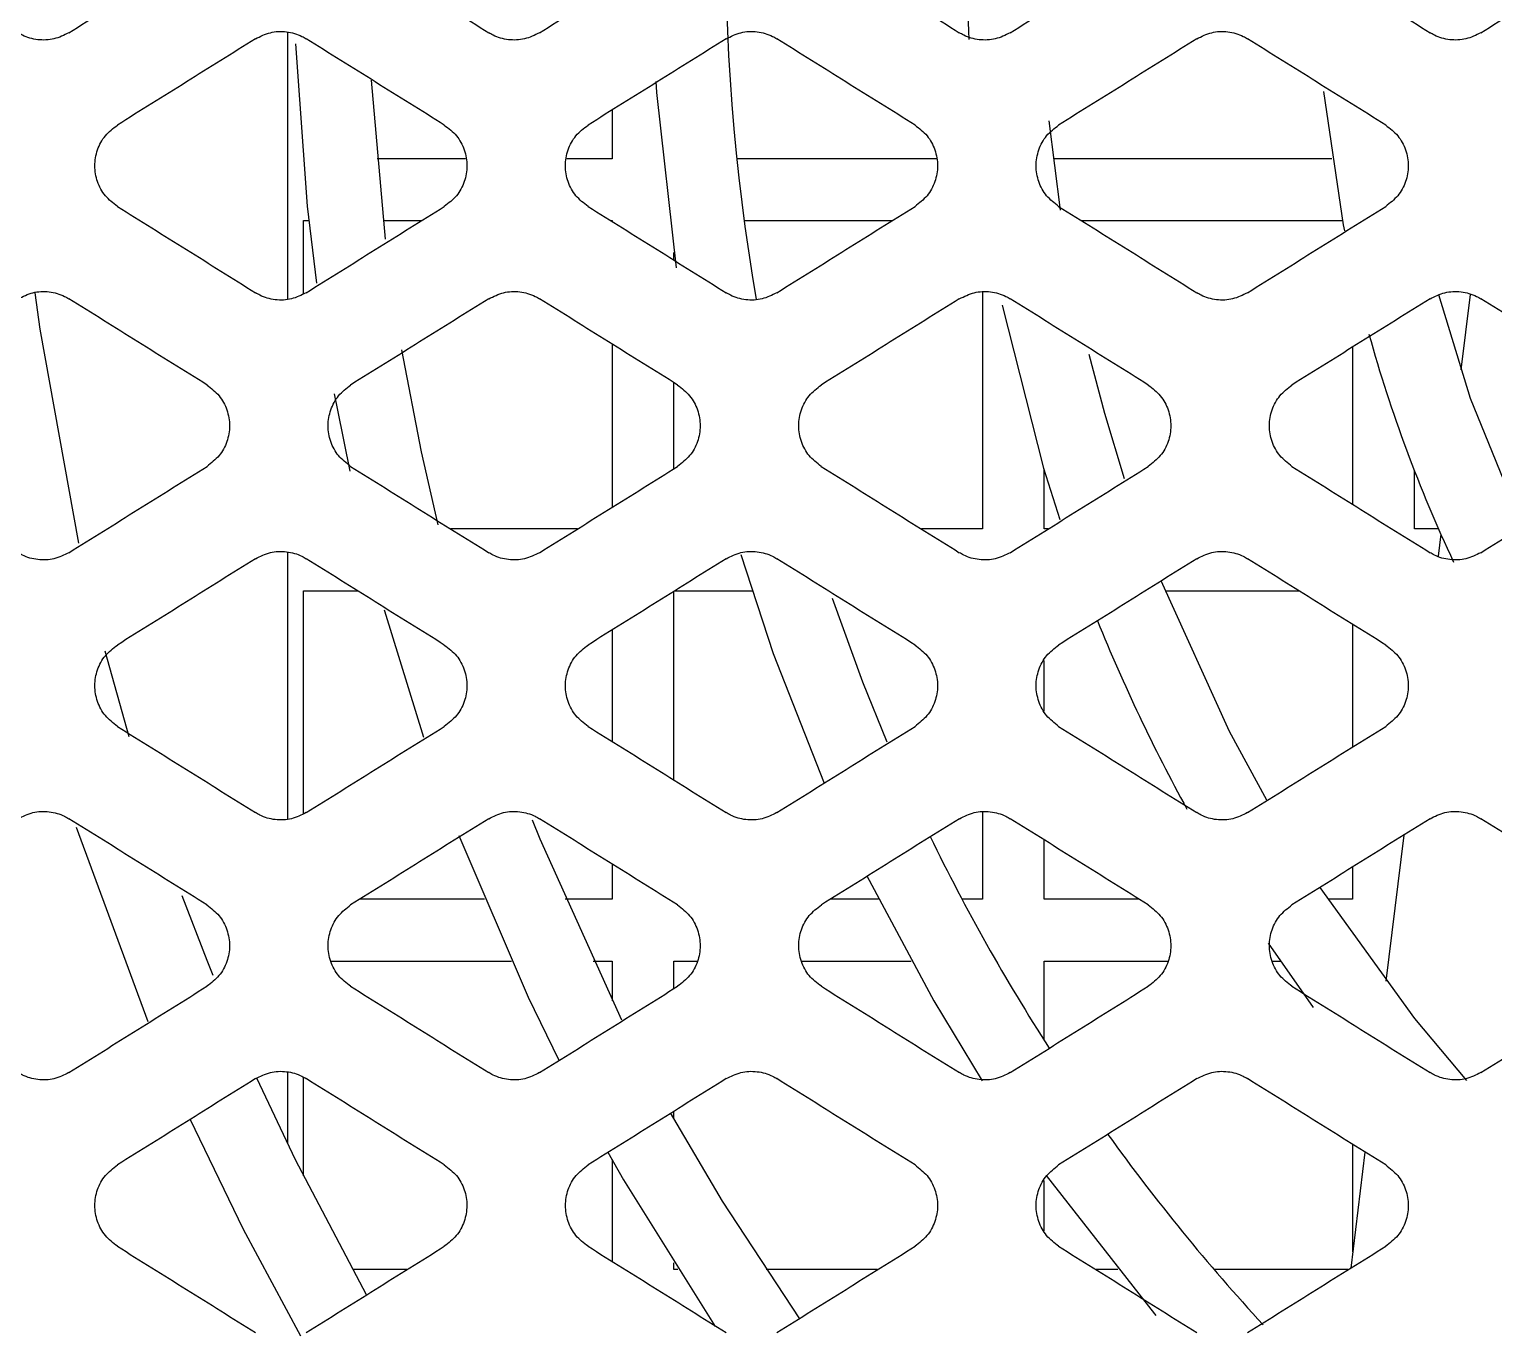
# Model space of a CAD drawing. Header units: millimetres. Extents: x 11355 to 11505, y 8083 to 8171.
# Drawn here: x 11367.42 to 11368.663, y 8088.214 to 8089.317 of the extents above; entities that cross this region are included whole.
import ezdxf

# ---------------------------------------------------------------- set-up
doc = ezdxf.new("R2010")
doc.units = ezdxf.units.MM
doc.layers.add('UPS', color=7, linetype='Continuous')

# ---------------------------------------------------------------- blocks, each defined once
blk = doc.blocks.new('UPS - 2.2kVA (APC SRT2200RMXLI-NC)')
at = {"linetype": 'Continuous'}
for p, q in [((2322.84, 1374.986), (2322.84, 1374.7595)), ((2322.9231, 1374.8103), (2322.9111, 1374.9453)), ((2323.1154, 1374.9198), (2323.1154, 1374.8786)), ((2323.4961, 1374.8349), (2323.4864, 1374.9106)), ((2322.9911, 1374.8786), (2322.9159, 1374.8786)), ((2323.1154, 1374.8786), (2323.0769, 1374.8786)), ((2323.3906, 1374.8786), (2323.2211, 1374.8786)), ((2323.7263, 1374.8786), (2323.49, 1374.8786)), ((2322.8534, 1374.8262), (2322.858, 1374.8262)), ((2322.8534, 1374.7639), (2322.8534, 1374.8262)), ((2322.9212, 1374.8262), (2322.954, 1374.8262)), ((2323.114, 1374.8262), (2323.1154, 1374.8262)), ((2323.1154, 1374.8262), (2323.1154, 1374.8253)), ((2323.2274, 1374.8262), (2323.3535, 1374.8262)), ((2323.5135, 1374.8262), (2323.7352, 1374.8262)), ((2323.1677, 1374.7926), (2323.1677, 1374.799)), ((2323.4297, 1374.7653), (2323.4297, 1374.5643)), ((2323.8437, 1374.7633), (2323.8359, 1374.6993)), ((2323.1154, 1374.7212), (2323.1154, 1374.5827)), ((2323.7439, 1374.7187), (2323.7439, 1374.5852)), ((2323.1677, 1374.6154), (2323.1677, 1374.6885)), ((2323.482, 1374.5643), (2323.482, 1374.6144)), ((2323.7963, 1374.5643), (2323.7963, 1374.6138)), ((2323.086, 1374.5643), (2322.9785, 1374.5643)), ((2323.4297, 1374.5643), (2323.378, 1374.5643)), ((2323.4854, 1374.5643), (2323.482, 1374.5643)), ((2323.8168, 1374.5643), (2323.7963, 1374.5643)), ((2323.8188, 1374.56), (2323.8165, 1374.5412)), ((2322.84, 1374.5447), (2322.84, 1374.3182)), ((2322.8534, 1374.5119), (2322.8993, 1374.5119)), ((2322.8534, 1374.3226), (2322.8534, 1374.5119)), ((2323.1677, 1374.3513), (2323.1677, 1374.5113)), ((2323.1687, 1374.5119), (2323.2342, 1374.5119)), ((2323.5848, 1374.5119), (2323.6982, 1374.5119)), ((2323.7439, 1374.4833), (2323.7439, 1374.3793)), ((2323.1154, 1374.4786), (2323.1154, 1374.3841)), ((2322.7056, 1374.3879), (2322.6851, 1374.4605)), ((2323.482, 1374.4098), (2323.482, 1374.4528)), ((2323.4297, 1374.324), (2323.4297, 1374.25)), ((2322.6605, 1374.3111), (2322.7213, 1374.1462)), ((2323.482, 1374.25), (2323.482, 1374.3004)), ((2323.7874, 1374.3045), (2323.7722, 1374.1806)), ((2323.1154, 1374.2799), (2323.1154, 1374.25)), ((2323.7439, 1374.2774), (2323.7439, 1374.25)), ((2323.0072, 1374.25), (2322.9012, 1374.25)), ((2323.1154, 1374.25), (2323.0756, 1374.25)), ((2323.3416, 1374.25), (2323.3007, 1374.25)), ((2323.4297, 1374.25), (2323.4124, 1374.25)), ((2323.5627, 1374.25), (2323.482, 1374.25)), ((2323.7439, 1374.25), (2323.723, 1374.25)), ((2323.6723, 1374.2128), (2323.7105, 1374.1582)), ((2322.8766, 1374.1976), (2323.03, 1374.1976)), ((2323.0992, 1374.1976), (2323.1154, 1374.1976)), ((2323.1154, 1374.1976), (2323.1154, 1374.1638)), ((2323.1677, 1374.1976), (2323.1879, 1374.1976)), ((2323.1677, 1374.1741), (2323.1677, 1374.1976)), ((2323.2761, 1374.1976), (2323.3693, 1374.1976)), ((2323.482, 1374.1976), (2323.5874, 1374.1976)), ((2323.482, 1374.1305), (2323.482, 1374.1976)), ((2323.6755, 1374.1976), (2323.6825, 1374.1976)), ((2322.84, 1374.1034), (2322.84, 1374.0425)), ((2322.8534, 1374.0152), (2322.8534, 1374.0991)), ((2323.1677, 1374.0642), (2323.1677, 1374.07)), ((2323.7544, 1374.0355), (2323.7423, 1373.937)), ((2323.7439, 1374.042), (2323.7439, 1373.9507)), ((2323.1154, 1374.0291), (2323.1154, 1373.9428)), ((2323.482, 1373.9686), (2323.482, 1374.0114)), ((2322.9413, 1373.9357), (2322.8951, 1373.9357)), ((2323.1677, 1373.9357), (2323.1677, 1373.9414)), ((2323.1713, 1373.9357), (2323.1677, 1373.9357)), ((2323.3408, 1373.9357), (2323.2463, 1373.9357)), ((2323.5447, 1373.9357), (2323.5262, 1373.9357)), ((2323.7402, 1373.9357), (2323.6264, 1373.9357))]:
    blk.add_line(p, q, dxfattribs=at)
at = {"linetype": 'Continuous', "flags": 128}
for points in [[(2322.8468, 1374.976), (2322.8567, 1374.8383), (2322.8646, 1374.7729)], [(2323.1526, 1374.9442), (2323.1532, 1374.9349), (2323.1697, 1374.786)], [(2323.7192, 1374.9357), (2323.7359, 1374.8225), (2323.7369, 1374.8173)], [(2322.6628, 1374.5522), (2322.6299, 1374.7339), (2322.6258, 1374.7648)], [(2323.4466, 1374.7544), (2323.4816, 1374.6158), (2323.4955, 1374.5724)], [(2323.8882, 1374.5668), (2323.8441, 1374.675), (2323.8171, 1374.7631)], [(2322.9679, 1374.5679), (2322.9536, 1374.6297), (2322.9369, 1374.7165)], [(2323.5503, 1374.6068), (2323.5335, 1374.6624), (2323.5204, 1374.7124)], [(2322.8796, 1374.6791), (2322.8822, 1374.6652), (2322.8928, 1374.6133)], [(2323.2247, 1374.5426), (2323.2522, 1374.4586), (2323.2954, 1374.3486)], [(2323.671, 1374.3342), (2323.6394, 1374.3925), (2323.5815, 1374.5203)], [(2323.3489, 1374.3834), (2323.3283, 1374.4343), (2323.3026, 1374.5052)], [(2322.9219, 1374.4958), (2322.9222, 1374.4948), (2322.9553, 1374.3875)], [(2323.1236, 1374.1473), (2323.0543, 1374.301), (2323.0478, 1374.3172)], [(2322.9854, 1374.3042), (2323.0441, 1374.1669), (2323.0702, 1374.1136)], [(2323.3317, 1374.2699), (2323.3884, 1374.1637), (2323.4295, 1374.0959)], [(2323.8408, 1374.0962), (2323.7968, 1374.1489), (2323.7164, 1374.2601)], [(2322.7767, 1374.1854), (2322.7716, 1374.1981), (2322.7506, 1374.2529)], [(2322.907, 1373.9144), (2322.8466, 1374.0289), (2322.8139, 1374.0982)], [(2322.7571, 1374.0637), (2322.8023, 1373.97), (2322.8509, 1373.8795)], [(2323.2748, 1373.8939), (2323.2091, 1373.9939), (2323.1651, 1374.0689)], [(2323.1118, 1374.0354), (2323.1252, 1374.0118), (2323.2029, 1373.8875)], [(2323.4839, 1374.0156), (2323.5757, 1373.8983), (2323.577, 1373.8967)]]:
    blk.add_lwpolyline(points, dxfattribs=at)
at = {"linetype": 'Continuous'}
for radius, start, end in [(1.7234, 167.7682, 189.9474), (1.5191, 174.3126, 182.9024), (1.2221, 195.5262, 205.2117), (1.5191, 202.0524, 208.73), (1.7234, 205.9242, 212.7866), (1.7234, 215.7269, 222.6612)]:
    blk.add_arc((2324.9353, 1375.0568), radius, start, end, dxfattribs=at)
for points, knots in [([(2322.6544, 1374.9855), (2322.6641, 1374.9916), (2322.6837, 1375.0038), (2322.7227, 1375.0282), (2322.752, 1375.0465), (2322.7716, 1375.0587)], [0, 0, 0, 0, 0.250007, 0.500014, 1, 1, 1, 1]), ([(2322.8935, 1375.0587), (2322.9032, 1375.0526), (2322.9228, 1375.0404), (2322.9618, 1375.016), (2322.9911, 1374.9977), (2323.0107, 1374.9855)], [0, 0, 0, 0, 0.250007, 0.500014, 1, 1, 1, 1]), ([(2323.0538, 1374.9855), (2323.0636, 1374.9916), (2323.0831, 1375.0038), (2323.1222, 1375.0282), (2323.1515, 1375.0465), (2323.171, 1375.0587)], [0, 0, 0, 0, 0.250007, 0.5000141, 1, 1, 1, 1]), ([(2323.2929, 1375.0587), (2323.3027, 1375.0526), (2323.3222, 1375.0404), (2323.3613, 1375.016), (2323.3906, 1374.9977), (2323.4101, 1374.9855)], [0, 0, 0, 0, 0.250007, 0.500014, 1, 1, 1, 1]), ([(2323.4533, 1374.9855), (2323.4631, 1374.9916), (2323.4826, 1375.0038), (2323.5217, 1375.0282), (2323.551, 1375.0465), (2323.5705, 1375.0587)], [0, 0, 0, 0, 0.250007, 0.500014, 1, 1, 1, 1]), ([(2323.6924, 1375.0587), (2323.7022, 1375.0526), (2323.7217, 1375.0404), (2323.7608, 1375.016), (2323.7901, 1374.9977), (2323.8096, 1374.9855)], [0, 0, 0, 0, 0.250007, 0.500014, 1, 1, 1, 1]), ([(2323.8528, 1374.9855), (2323.8625, 1374.9916), (2323.8821, 1375.0038), (2323.9211, 1375.0282), (2323.9504, 1375.0465), (2323.97, 1375.0587)], [0, 0, 0, 0, 0.250007, 0.500014, 1, 1, 1, 1]), ([(2322.6544, 1374.9855), (2322.6502, 1374.9834), (2322.642, 1374.9794), (2322.6279, 1374.9789), (2322.6176, 1374.9818), (2322.6124, 1374.9848), (2322.6112, 1374.9855)], [0, 0, 0, 0, 0.302278, 0.604509, 0.906999, 1, 1, 1, 1]), ([(2322.8127, 1374.9803), (2322.8029, 1374.9742), (2322.7834, 1374.962), (2322.7443, 1374.9376), (2322.715, 1374.9193), (2322.6955, 1374.9071)], [0, 0, 0, 0, 0.250007, 0.5000141, 1, 1, 1, 1]), ([(2322.8127, 1374.9803), (2322.8168, 1374.9824), (2322.8251, 1374.9865), (2322.8391, 1374.987), (2322.8495, 1374.9841), (2322.8546, 1374.9811), (2322.8558, 1374.9803)], [0, 0, 0, 0, 0.302278, 0.604509, 0.906999, 1, 1, 1, 1]), ([(2322.973, 1374.9071), (2322.9633, 1374.9132), (2322.9437, 1374.9254), (2322.9047, 1374.9498), (2322.8754, 1374.9681), (2322.8558, 1374.9803)], [0, 0, 0, 0, 0.250007, 0.500014, 1, 1, 1, 1]), ([(2323.0538, 1374.9855), (2323.0497, 1374.9834), (2323.0414, 1374.9794), (2323.0274, 1374.9789), (2323.0171, 1374.9818), (2323.0119, 1374.9848), (2323.0107, 1374.9855)], [0, 0, 0, 0, 0.302278, 0.604509, 0.906999, 1, 1, 1, 1]), ([(2323.2122, 1374.9803), (2323.2024, 1374.9742), (2323.1829, 1374.962), (2323.1438, 1374.9376), (2323.1145, 1374.9193), (2323.095, 1374.9071)], [0, 0, 0, 0, 0.250007, 0.500014, 1, 1, 1, 1]), ([(2323.2122, 1374.9803), (2323.2163, 1374.9824), (2323.2245, 1374.9865), (2323.2386, 1374.987), (2323.2489, 1374.9841), (2323.2541, 1374.9811), (2323.2553, 1374.9803)], [0, 0, 0, 0, 0.302278, 0.604509, 0.906999, 1, 1, 1, 1]), ([(2323.3725, 1374.9071), (2323.3627, 1374.9132), (2323.3432, 1374.9254), (2323.3041, 1374.9498), (2323.2748, 1374.9681), (2323.2553, 1374.9803)], [0, 0, 0, 0, 0.250007, 0.500014, 1, 1, 1, 1]), ([(2323.4533, 1374.9855), (2323.4492, 1374.9834), (2323.4409, 1374.9794), (2323.4269, 1374.9789), (2323.4165, 1374.9818), (2323.4114, 1374.9848), (2323.4101, 1374.9855)], [0, 0, 0, 0, 0.302278, 0.604509, 0.906999, 1, 1, 1, 1]), ([(2323.6116, 1374.9803), (2323.6019, 1374.9742), (2323.5823, 1374.962), (2323.5433, 1374.9376), (2323.514, 1374.9193), (2323.4944, 1374.9071)], [0, 0, 0, 0, 0.250007, 0.500014, 1, 1, 1, 1]), ([(2323.6116, 1374.9803), (2323.6158, 1374.9824), (2323.624, 1374.9865), (2323.6381, 1374.987), (2323.6484, 1374.9841), (2323.6536, 1374.9811), (2323.6548, 1374.9803)], [0, 0, 0, 0, 0.302278, 0.604509, 0.906999, 1, 1, 1, 1]), ([(2323.772, 1374.9071), (2323.7622, 1374.9132), (2323.7427, 1374.9254), (2323.7036, 1374.9498), (2323.6743, 1374.9681), (2323.6548, 1374.9803)], [0, 0, 0, 0, 0.250007, 0.500014, 1, 1, 1, 1]), ([(2323.8528, 1374.9855), (2323.8486, 1374.9834), (2323.8404, 1374.9794), (2323.8263, 1374.9789), (2323.816, 1374.9818), (2323.8108, 1374.9848), (2323.8096, 1374.9855)], [0, 0, 0, 0, 0.302278, 0.604509, 0.906999, 1, 1, 1, 1]), ([(2322.6955, 1374.8381), (2322.6919, 1374.8409), (2322.6846, 1374.8465), (2322.678, 1374.8589), (2322.6756, 1374.8726), (2322.678, 1374.8863), (2322.6846, 1374.8987), (2322.6919, 1374.9043), (2322.6955, 1374.9071)], [0, 0, 0, 0, 0.166756, 0.333498, 0.500568, 0.667011, 0.833425, 1, 1, 1, 1]), ([(2322.973, 1374.9071), (2322.9767, 1374.9043), (2322.984, 1374.8987), (2322.9906, 1374.8863), (2322.993, 1374.8726), (2322.9906, 1374.8589), (2322.984, 1374.8465), (2322.9767, 1374.8409), (2322.973, 1374.8381)], [0, 0, 0, 0, 0.166752, 0.33349, 0.500555, 0.666994, 0.833411, 1, 1, 1, 1]), ([(2323.095, 1374.8381), (2323.0913, 1374.8409), (2323.084, 1374.8465), (2323.0774, 1374.8589), (2323.075, 1374.8726), (2323.0774, 1374.8863), (2323.084, 1374.8987), (2323.0913, 1374.9043), (2323.095, 1374.9071)], [0, 0, 0, 0, 0.166756, 0.333498, 0.500568, 0.667011, 0.833425, 1, 1, 1, 1]), ([(2323.3725, 1374.9071), (2323.3761, 1374.9043), (2323.3834, 1374.8987), (2323.39, 1374.8863), (2323.3924, 1374.8726), (2323.39, 1374.8589), (2323.3834, 1374.8465), (2323.3761, 1374.8409), (2323.3725, 1374.8381)], [0, 0, 0, 0, 0.166752, 0.33349, 0.500555, 0.666994, 0.833411, 1, 1, 1, 1]), ([(2323.4944, 1374.8381), (2323.4908, 1374.8409), (2323.4835, 1374.8465), (2323.4769, 1374.8589), (2323.4745, 1374.8726), (2323.4769, 1374.8863), (2323.4835, 1374.8987), (2323.4908, 1374.9043), (2323.4944, 1374.9071)], [0, 0, 0, 0, 0.166756, 0.333498, 0.500568, 0.667011, 0.833425, 1, 1, 1, 1]), ([(2323.772, 1374.9071), (2323.7756, 1374.9043), (2323.7829, 1374.8987), (2323.7895, 1374.8863), (2323.7919, 1374.8726), (2323.7895, 1374.8589), (2323.7829, 1374.8465), (2323.7756, 1374.8409), (2323.772, 1374.8381)], [0, 0, 0, 0, 0.166752, 0.33349, 0.500555, 0.666994, 0.833411, 1, 1, 1, 1]), ([(2322.6955, 1374.8381), (2322.7053, 1374.832), (2322.7248, 1374.8198), (2322.7639, 1374.7954), (2322.7932, 1374.7771), (2322.8127, 1374.7648)], [0, 0, 0, 0, 0.250012, 0.500023, 1, 1, 1, 1]), ([(2322.8558, 1374.7648), (2322.8656, 1374.771), (2322.8851, 1374.7832), (2322.9242, 1374.8076), (2322.9535, 1374.8259), (2322.973, 1374.8381)], [0, 0, 0, 0, 0.250012, 0.500023, 1, 1, 1, 1]), ([(2323.095, 1374.8381), (2323.1047, 1374.832), (2323.1243, 1374.8198), (2323.1633, 1374.7954), (2323.1926, 1374.7771), (2323.2122, 1374.7648)], [0, 0, 0, 0, 0.250012, 0.500023, 1, 1, 1, 1]), ([(2323.2553, 1374.7648), (2323.2651, 1374.771), (2323.2846, 1374.7832), (2323.3237, 1374.8076), (2323.353, 1374.8259), (2323.3725, 1374.8381)], [0, 0, 0, 0, 0.250012, 0.500023, 1, 1, 1, 1]), ([(2323.4944, 1374.8381), (2323.5042, 1374.832), (2323.5237, 1374.8198), (2323.5628, 1374.7954), (2323.5921, 1374.7771), (2323.6116, 1374.7648)], [0, 0, 0, 0, 0.2500116, 0.5000231, 1, 1, 1, 1]), ([(2323.6548, 1374.7648), (2323.6645, 1374.771), (2323.6841, 1374.7832), (2323.7231, 1374.8076), (2323.7524, 1374.8259), (2323.772, 1374.8381)], [0, 0, 0, 0, 0.2500116, 0.5000231, 1, 1, 1, 1]), ([(2322.6112, 1374.7597), (2322.6153, 1374.7617), (2322.6236, 1374.7658), (2322.6376, 1374.7663), (2322.648, 1374.7634), (2322.6531, 1374.7604), (2322.6544, 1374.7597)], [0, 0, 0, 0, 0.30225, 0.604453, 0.906909, 1, 1, 1, 1]), ([(2323.0107, 1374.7597), (2323.0148, 1374.7617), (2323.0231, 1374.7658), (2323.0371, 1374.7663), (2323.0474, 1374.7634), (2323.0526, 1374.7604), (2323.0538, 1374.7597)], [0, 0, 0, 0, 0.30225, 0.604453, 0.906909, 1, 1, 1, 1]), ([(2323.4101, 1374.7597), (2323.4143, 1374.7617), (2323.4225, 1374.7658), (2323.4366, 1374.7663), (2323.4469, 1374.7634), (2323.4521, 1374.7604), (2323.4533, 1374.7597)], [0, 0, 0, 0, 0.3022495, 0.6044528, 0.9069094, 1, 1, 1, 1]), ([(2323.8096, 1374.7597), (2323.8137, 1374.7617), (2323.822, 1374.7658), (2323.836, 1374.7663), (2323.8464, 1374.7634), (2323.8515, 1374.7604), (2323.8528, 1374.7597)], [0, 0, 0, 0, 0.30225, 0.604453, 0.906909, 1, 1, 1, 1]), ([(2322.7716, 1374.6865), (2322.7618, 1374.6926), (2322.7422, 1374.7048), (2322.7032, 1374.7292), (2322.6739, 1374.7475), (2322.6544, 1374.7597)], [0, 0, 0, 0, 0.250012, 0.500024, 1, 1, 1, 1]), ([(2322.8558, 1374.7648), (2322.8517, 1374.7628), (2322.8435, 1374.7587), (2322.8294, 1374.7582), (2322.8191, 1374.7611), (2322.8139, 1374.7641), (2322.8127, 1374.7648)], [0, 0, 0, 0, 0.30226, 0.604473, 0.906935, 1, 1, 1, 1]), ([(2323.0107, 1374.7597), (2323.0009, 1374.7536), (2322.9814, 1374.7414), (2322.9423, 1374.717), (2322.913, 1374.6987), (2322.8935, 1374.6865)], [0, 0, 0, 0, 0.250012, 0.500024, 1, 1, 1, 1]), ([(2323.171, 1374.6865), (2323.1613, 1374.6926), (2323.1417, 1374.7048), (2323.1026, 1374.7292), (2323.0734, 1374.7475), (2323.0538, 1374.7597)], [0, 0, 0, 0, 0.250012, 0.500024, 1, 1, 1, 1]), ([(2323.2553, 1374.7648), (2323.2512, 1374.7628), (2323.2429, 1374.7587), (2323.2289, 1374.7582), (2323.2185, 1374.7611), (2323.2134, 1374.7641), (2323.2122, 1374.7648)], [0, 0, 0, 0, 0.30226, 0.604473, 0.906935, 1, 1, 1, 1]), ([(2323.4101, 1374.7597), (2323.4004, 1374.7536), (2323.3808, 1374.7414), (2323.3418, 1374.717), (2323.3125, 1374.6987), (2323.2929, 1374.6865)], [0, 0, 0, 0, 0.250012, 0.500024, 1, 1, 1, 1]), ([(2323.5705, 1374.6865), (2323.5607, 1374.6926), (2323.5412, 1374.7048), (2323.5021, 1374.7292), (2323.4728, 1374.7475), (2323.4533, 1374.7597)], [0, 0, 0, 0, 0.250012, 0.500024, 1, 1, 1, 1]), ([(2323.6548, 1374.7648), (2323.6506, 1374.7628), (2323.6424, 1374.7587), (2323.6283, 1374.7582), (2323.618, 1374.7611), (2323.6128, 1374.7641), (2323.6116, 1374.7648)], [0, 0, 0, 0, 0.30226, 0.604473, 0.906935, 1, 1, 1, 1]), ([(2323.8096, 1374.7597), (2323.7998, 1374.7536), (2323.7803, 1374.7414), (2323.7412, 1374.717), (2323.7119, 1374.6987), (2323.6924, 1374.6865)], [0, 0, 0, 0, 0.250012, 0.500024, 1, 1, 1, 1]), ([(2323.97, 1374.6865), (2323.9602, 1374.6926), (2323.9407, 1374.7048), (2323.9016, 1374.7292), (2323.8723, 1374.7475), (2323.8528, 1374.7597)], [0, 0, 0, 0, 0.250012, 0.500024, 1, 1, 1, 1]), ([(2322.7716, 1374.6865), (2322.7752, 1374.6836), (2322.7825, 1374.678), (2322.7891, 1374.6656), (2322.7915, 1374.6519), (2322.7891, 1374.6382), (2322.7825, 1374.6259), (2322.7752, 1374.6203), (2322.7716, 1374.6174)], [0, 0, 0, 0, 0.166759, 0.333504, 0.500579, 0.667052, 0.833509, 1, 1, 1, 1]), ([(2322.8935, 1374.6174), (2322.8898, 1374.6203), (2322.8825, 1374.6259), (2322.8759, 1374.6383), (2322.8736, 1374.652), (2322.876, 1374.6657), (2322.8826, 1374.678), (2322.8898, 1374.6837), (2322.8935, 1374.6865)], [0, 0, 0, 0, 0.166771, 0.333527, 0.50062, 0.667102, 0.833551, 1, 1, 1, 1]), ([(2323.171, 1374.6865), (2323.1747, 1374.6836), (2323.1819, 1374.678), (2323.1886, 1374.6656), (2323.1909, 1374.6519), (2323.1885, 1374.6382), (2323.1819, 1374.6259), (2323.1747, 1374.6203), (2323.171, 1374.6174)], [0, 0, 0, 0, 0.166759, 0.333504, 0.500579, 0.667052, 0.833509, 1, 1, 1, 1]), ([(2323.2929, 1374.6174), (2323.2893, 1374.6203), (2323.282, 1374.6259), (2323.2754, 1374.6383), (2323.273, 1374.652), (2323.2754, 1374.6657), (2323.282, 1374.678), (2323.2893, 1374.6837), (2323.2929, 1374.6865)], [0, 0, 0, 0, 0.166771, 0.333527, 0.50062, 0.667102, 0.833551, 1, 1, 1, 1]), ([(2323.5705, 1374.6865), (2323.5741, 1374.6836), (2323.5814, 1374.678), (2323.588, 1374.6656), (2323.5904, 1374.6519), (2323.588, 1374.6382), (2323.5814, 1374.6259), (2323.5741, 1374.6203), (2323.5705, 1374.6174)], [0, 0, 0, 0, 0.166759, 0.333504, 0.500579, 0.667052, 0.833509, 1, 1, 1, 1]), ([(2323.6924, 1374.6174), (2323.6888, 1374.6203), (2323.6815, 1374.6259), (2323.6749, 1374.6383), (2323.6725, 1374.652), (2323.6749, 1374.6657), (2323.6815, 1374.678), (2323.6888, 1374.6837), (2323.6924, 1374.6865)], [0, 0, 0, 0, 0.166771, 0.333527, 0.50062, 0.667102, 0.833551, 1, 1, 1, 1]), ([(2322.6543, 1374.5442), (2322.6641, 1374.5503), (2322.6837, 1374.5625), (2322.7227, 1374.5869), (2322.752, 1374.6052), (2322.7716, 1374.6174)], [0, 0, 0, 0, 0.250018, 0.500036, 1, 1, 1, 1]), ([(2322.8935, 1374.6174), (2322.9032, 1374.6113), (2322.9228, 1374.5991), (2322.9618, 1374.5747), (2322.9911, 1374.5564), (2323.0107, 1374.5442)], [0, 0, 0, 0, 0.250018, 0.500036, 1, 1, 1, 1]), ([(2323.0538, 1374.5442), (2323.0636, 1374.5503), (2323.0831, 1374.5625), (2323.1222, 1374.5869), (2323.1515, 1374.6052), (2323.171, 1374.6174)], [0, 0, 0, 0, 0.250018, 0.500036, 1, 1, 1, 1]), ([(2323.2929, 1374.6174), (2323.3027, 1374.6113), (2323.3222, 1374.5991), (2323.3613, 1374.5747), (2323.3906, 1374.5564), (2323.4101, 1374.5442)], [0, 0, 0, 0, 0.250018, 0.500036, 1, 1, 1, 1]), ([(2323.4533, 1374.5442), (2323.4631, 1374.5503), (2323.4826, 1374.5625), (2323.5217, 1374.5869), (2323.551, 1374.6052), (2323.5705, 1374.6174)], [0, 0, 0, 0, 0.250018, 0.500036, 1, 1, 1, 1]), ([(2323.6924, 1374.6174), (2323.7022, 1374.6113), (2323.7217, 1374.5991), (2323.7608, 1374.5747), (2323.7901, 1374.5564), (2323.8096, 1374.5442)], [0, 0, 0, 0, 0.250018, 0.500036, 1, 1, 1, 1]), ([(2323.8527, 1374.5442), (2323.8625, 1374.5503), (2323.8821, 1374.5625), (2323.9211, 1374.5869), (2323.9504, 1374.6052), (2323.97, 1374.6174)], [0, 0, 0, 0, 0.250018, 0.500036, 1, 1, 1, 1]), ([(2322.6543, 1374.5442), (2322.6502, 1374.5422), (2322.642, 1374.5381), (2322.6279, 1374.5376), (2322.6176, 1374.5405), (2322.6124, 1374.5435), (2322.6112, 1374.5442)], [0, 0, 0, 0, 0.302191, 0.604338, 0.906711, 1, 1, 1, 1]), ([(2322.8127, 1374.5391), (2322.8168, 1374.5411), (2322.8251, 1374.5452), (2322.8391, 1374.5457), (2322.8495, 1374.5428), (2322.8546, 1374.5398), (2322.8558, 1374.5391)], [0, 0, 0, 0, 0.302168, 0.604292, 0.906654, 1, 1, 1, 1]), ([(2323.0538, 1374.5442), (2323.0497, 1374.5422), (2323.0414, 1374.5381), (2323.0274, 1374.5376), (2323.0171, 1374.5405), (2323.0119, 1374.5435), (2323.0107, 1374.5442)], [0, 0, 0, 0, 0.302191, 0.604338, 0.906711, 1, 1, 1, 1]), ([(2323.2122, 1374.5391), (2323.2163, 1374.5411), (2323.2245, 1374.5452), (2323.2386, 1374.5457), (2323.2489, 1374.5428), (2323.2541, 1374.5398), (2323.2553, 1374.5391)], [0, 0, 0, 0, 0.302168, 0.604292, 0.906654, 1, 1, 1, 1]), ([(2323.4533, 1374.5442), (2323.4492, 1374.5422), (2323.4409, 1374.5381), (2323.4269, 1374.5376), (2323.4165, 1374.5405), (2323.4114, 1374.5435), (2323.4101, 1374.5442)], [0, 0, 0, 0, 0.302191, 0.604338, 0.906711, 1, 1, 1, 1]), ([(2323.6116, 1374.5391), (2323.6158, 1374.5411), (2323.624, 1374.5452), (2323.638, 1374.5457), (2323.6484, 1374.5428), (2323.6536, 1374.5398), (2323.6548, 1374.5391)], [0, 0, 0, 0, 0.302168, 0.604292, 0.906654, 1, 1, 1, 1]), ([(2323.8527, 1374.5442), (2323.8486, 1374.5422), (2323.8404, 1374.5381), (2323.8263, 1374.5376), (2323.816, 1374.5405), (2323.8108, 1374.5435), (2323.8096, 1374.5442)], [0, 0, 0, 0, 0.302191, 0.604338, 0.906711, 1, 1, 1, 1]), ([(2322.8127, 1374.5391), (2322.8029, 1374.5329), (2322.7834, 1374.5207), (2322.7443, 1374.4963), (2322.715, 1374.478), (2322.6955, 1374.4658)], [0, 0, 0, 0, 0.250017, 0.500035, 1, 1, 1, 1]), ([(2322.973, 1374.4658), (2322.9633, 1374.4719), (2322.9437, 1374.4841), (2322.9047, 1374.5085), (2322.8754, 1374.5268), (2322.8558, 1374.5391)], [0, 0, 0, 0, 0.250017, 0.500035, 1, 1, 1, 1]), ([(2323.2122, 1374.5391), (2323.2024, 1374.5329), (2323.1829, 1374.5207), (2323.1438, 1374.4963), (2323.1145, 1374.478), (2323.095, 1374.4658)], [0, 0, 0, 0, 0.250017, 0.500035, 1, 1, 1, 1]), ([(2323.3725, 1374.4658), (2323.3627, 1374.4719), (2323.3432, 1374.4841), (2323.3041, 1374.5085), (2323.2748, 1374.5268), (2323.2553, 1374.5391)], [0, 0, 0, 0, 0.250017, 0.500035, 1, 1, 1, 1]), ([(2323.6116, 1374.5391), (2323.6019, 1374.5329), (2323.5823, 1374.5207), (2323.5433, 1374.4963), (2323.514, 1374.478), (2323.4944, 1374.4658)], [0, 0, 0, 0, 0.250017, 0.500035, 1, 1, 1, 1]), ([(2323.772, 1374.4658), (2323.7622, 1374.4719), (2323.7427, 1374.4841), (2323.7036, 1374.5085), (2323.6743, 1374.5268), (2323.6548, 1374.5391)], [0, 0, 0, 0, 0.250017, 0.500035, 1, 1, 1, 1]), ([(2322.6955, 1374.3968), (2322.6919, 1374.3996), (2322.6846, 1374.4052), (2322.678, 1374.4177), (2322.6756, 1374.4313), (2322.678, 1374.445), (2322.6846, 1374.4574), (2322.6919, 1374.463), (2322.6955, 1374.4658)], [0, 0, 0, 0, 0.166798, 0.333579, 0.500711, 0.66727, 0.83379, 1, 1, 1, 1]), ([(2322.973, 1374.4658), (2322.9767, 1374.463), (2322.984, 1374.4574), (2322.9906, 1374.445), (2322.993, 1374.4313), (2322.9906, 1374.4176), (2322.9839, 1374.4052), (2322.9767, 1374.3996), (2322.973, 1374.3968)], [0, 0, 0, 0, 0.166779, 0.33354, 0.500644, 0.667187, 0.83372, 1, 1, 1, 1]), ([(2323.095, 1374.3968), (2323.0913, 1374.3996), (2323.084, 1374.4052), (2323.0774, 1374.4177), (2323.075, 1374.4313), (2323.0775, 1374.445), (2323.0841, 1374.4574), (2323.0913, 1374.463), (2323.095, 1374.4658)], [0, 0, 0, 0, 0.166798, 0.333579, 0.500711, 0.66727, 0.83379, 1, 1, 1, 1]), ([(2323.3725, 1374.4658), (2323.3761, 1374.463), (2323.3834, 1374.4574), (2323.39, 1374.445), (2323.3924, 1374.4313), (2323.39, 1374.4176), (2323.3834, 1374.4052), (2323.3761, 1374.3996), (2323.3725, 1374.3968)], [0, 0, 0, 0, 0.166779, 0.33354, 0.500644, 0.667187, 0.83372, 1, 1, 1, 1]), ([(2323.4944, 1374.3968), (2323.4908, 1374.3996), (2323.4835, 1374.4052), (2323.4769, 1374.4177), (2323.4745, 1374.4313), (2323.4769, 1374.445), (2323.4835, 1374.4574), (2323.4908, 1374.463), (2323.4944, 1374.4658)], [0, 0, 0, 0, 0.166798, 0.333579, 0.500711, 0.66727, 0.83379, 1, 1, 1, 1]), ([(2323.772, 1374.4658), (2323.7756, 1374.463), (2323.7829, 1374.4574), (2323.7895, 1374.445), (2323.7919, 1374.4313), (2323.7895, 1374.4176), (2323.7829, 1374.4052), (2323.7756, 1374.3996), (2323.772, 1374.3968)], [0, 0, 0, 0, 0.166779, 0.33354, 0.500644, 0.667187, 0.83372, 1, 1, 1, 1]), ([(2322.6955, 1374.3968), (2322.7053, 1374.3907), (2322.7248, 1374.3785), (2322.7639, 1374.3541), (2322.7932, 1374.3358), (2322.8127, 1374.3236)], [0, 0, 0, 0, 0.250025, 0.50005, 1, 1, 1, 1]), ([(2322.8558, 1374.3236), (2322.8656, 1374.3297), (2322.8851, 1374.3419), (2322.9242, 1374.3663), (2322.9535, 1374.3846), (2322.973, 1374.3968)], [0, 0, 0, 0, 0.2500248, 0.5000497, 1, 1, 1, 1]), ([(2323.095, 1374.3968), (2323.1047, 1374.3907), (2323.1243, 1374.3785), (2323.1633, 1374.3541), (2323.1926, 1374.3358), (2323.2122, 1374.3236)], [0, 0, 0, 0, 0.250025, 0.50005, 1, 1, 1, 1]), ([(2323.2553, 1374.3236), (2323.2651, 1374.3297), (2323.2846, 1374.3419), (2323.3237, 1374.3663), (2323.353, 1374.3846), (2323.3725, 1374.3968)], [0, 0, 0, 0, 0.250025, 0.50005, 1, 1, 1, 1]), ([(2323.4944, 1374.3968), (2323.5042, 1374.3907), (2323.5237, 1374.3785), (2323.5628, 1374.3541), (2323.5921, 1374.3358), (2323.6116, 1374.3236)], [0, 0, 0, 0, 0.2500248, 0.5000497, 1, 1, 1, 1]), ([(2323.6548, 1374.3236), (2323.6645, 1374.3297), (2323.6841, 1374.3419), (2323.7231, 1374.3663), (2323.7524, 1374.3846), (2323.772, 1374.3968)], [0, 0, 0, 0, 0.2500248, 0.5000497, 1, 1, 1, 1]), ([(2322.6112, 1374.3184), (2322.6153, 1374.3204), (2322.6236, 1374.3245), (2322.6376, 1374.325), (2322.648, 1374.3221), (2322.6531, 1374.3191), (2322.6543, 1374.3184)], [0, 0, 0, 0, 0.302018, 0.603993, 0.906199, 1, 1, 1, 1]), ([(2322.7715, 1374.2452), (2322.7618, 1374.2513), (2322.7422, 1374.2635), (2322.7032, 1374.2879), (2322.6739, 1374.3062), (2322.6543, 1374.3184)], [0, 0, 0, 0, 0.2500231, 0.5000461, 1, 1, 1, 1]), ([(2322.8558, 1374.3236), (2322.8517, 1374.3215), (2322.8435, 1374.3174), (2322.8294, 1374.3169), (2322.8191, 1374.3198), (2322.8139, 1374.3229), (2322.8127, 1374.3236)], [0, 0, 0, 0, 0.302062, 0.604081, 0.906304, 1, 1, 1, 1]), ([(2323.0107, 1374.3184), (2323.0009, 1374.3123), (2322.9814, 1374.3001), (2322.9423, 1374.2757), (2322.913, 1374.2574), (2322.8935, 1374.2452)], [0, 0, 0, 0, 0.2500231, 0.5000461, 1, 1, 1, 1]), ([(2323.0107, 1374.3184), (2323.0148, 1374.3204), (2323.023, 1374.3245), (2323.0371, 1374.325), (2323.0474, 1374.3221), (2323.0526, 1374.3191), (2323.0538, 1374.3184)], [0, 0, 0, 0, 0.302018, 0.603993, 0.906199, 1, 1, 1, 1]), ([(2323.171, 1374.2452), (2323.1612, 1374.2513), (2323.1417, 1374.2635), (2323.1026, 1374.2879), (2323.0733, 1374.3062), (2323.0538, 1374.3184)], [0, 0, 0, 0, 0.250023, 0.500046, 1, 1, 1, 1]), ([(2323.2553, 1374.3236), (2323.2512, 1374.3215), (2323.2429, 1374.3174), (2323.2289, 1374.3169), (2323.2186, 1374.3198), (2323.2134, 1374.3229), (2323.2122, 1374.3236)], [0, 0, 0, 0, 0.302062, 0.604081, 0.906304, 1, 1, 1, 1]), ([(2323.4102, 1374.3184), (2323.4004, 1374.3123), (2323.3808, 1374.3001), (2323.3418, 1374.2757), (2323.3125, 1374.2574), (2323.293, 1374.2452)], [0, 0, 0, 0, 0.250023, 0.500046, 1, 1, 1, 1]), ([(2323.4102, 1374.3184), (2323.4143, 1374.3204), (2323.4225, 1374.3245), (2323.4365, 1374.325), (2323.4469, 1374.3221), (2323.4521, 1374.3191), (2323.4533, 1374.3184)], [0, 0, 0, 0, 0.302018, 0.603993, 0.906199, 1, 1, 1, 1]), ([(2323.5705, 1374.2452), (2323.5607, 1374.2513), (2323.5412, 1374.2635), (2323.5021, 1374.2879), (2323.4728, 1374.3062), (2323.4533, 1374.3184)], [0, 0, 0, 0, 0.250023, 0.500046, 1, 1, 1, 1]), ([(2323.6548, 1374.3236), (2323.6506, 1374.3215), (2323.6424, 1374.3174), (2323.6284, 1374.3169), (2323.618, 1374.3198), (2323.6129, 1374.3229), (2323.6116, 1374.3236)], [0, 0, 0, 0, 0.3020619, 0.6040813, 0.9063039, 1, 1, 1, 1]), ([(2323.8096, 1374.3184), (2323.7998, 1374.3123), (2323.7803, 1374.3001), (2323.7412, 1374.2757), (2323.7119, 1374.2574), (2323.6924, 1374.2452)], [0, 0, 0, 0, 0.250023, 0.500046, 1, 1, 1, 1]), ([(2323.8096, 1374.3184), (2323.8137, 1374.3204), (2323.822, 1374.3245), (2323.836, 1374.325), (2323.8464, 1374.3221), (2323.8515, 1374.3191), (2323.8527, 1374.3184)], [0, 0, 0, 0, 0.302018, 0.603993, 0.906199, 1, 1, 1, 1]), ([(2323.9699, 1374.2452), (2323.9602, 1374.2513), (2323.9406, 1374.2635), (2323.9016, 1374.2879), (2323.8723, 1374.3062), (2323.8527, 1374.3184)], [0, 0, 0, 0, 0.2500231, 0.5000461, 1, 1, 1, 1]), ([(2322.7715, 1374.2452), (2322.7752, 1374.2423), (2322.7825, 1374.2367), (2322.7891, 1374.2243), (2322.7915, 1374.2106), (2322.7891, 1374.1969), (2322.7824, 1374.1846), (2322.7752, 1374.179), (2322.7715, 1374.1762)], [0, 0, 0, 0, 0.166784, 0.333548, 0.500696, 0.667346, 0.833994, 1, 1, 1, 1]), ([(2322.8935, 1374.1762), (2322.8898, 1374.179), (2322.8826, 1374.1846), (2322.8759, 1374.197), (2322.8736, 1374.2107), (2322.876, 1374.2244), (2322.8826, 1374.2368), (2322.8899, 1374.2424), (2322.8935, 1374.2452)], [0, 0, 0, 0, 0.166811, 0.333603, 0.50079, 0.667462, 0.83409, 1, 1, 1, 1]), ([(2323.171, 1374.2452), (2323.1747, 1374.2423), (2323.1819, 1374.2367), (2323.1886, 1374.2243), (2323.1909, 1374.2106), (2323.1885, 1374.1969), (2323.1819, 1374.1846), (2323.1746, 1374.179), (2323.171, 1374.1762)], [0, 0, 0, 0, 0.166784, 0.333548, 0.500696, 0.667346, 0.833994, 1, 1, 1, 1]), ([(2323.293, 1374.1762), (2323.2893, 1374.179), (2323.282, 1374.1846), (2323.2754, 1374.197), (2323.273, 1374.2107), (2323.2754, 1374.2244), (2323.2821, 1374.2368), (2323.2893, 1374.2424), (2323.293, 1374.2452)], [0, 0, 0, 0, 0.166811, 0.333603, 0.50079, 0.667462, 0.83409, 1, 1, 1, 1]), ([(2323.5705, 1374.2452), (2323.5741, 1374.2423), (2323.5814, 1374.2367), (2323.588, 1374.2243), (2323.5904, 1374.2106), (2323.588, 1374.1969), (2323.5814, 1374.1846), (2323.5741, 1374.179), (2323.5705, 1374.1762)], [0, 0, 0, 0, 0.166784, 0.333548, 0.500696, 0.667346, 0.833994, 1, 1, 1, 1]), ([(2323.6924, 1374.1762), (2323.6888, 1374.179), (2323.6815, 1374.1846), (2323.6749, 1374.197), (2323.6725, 1374.2107), (2323.6749, 1374.2244), (2323.6815, 1374.2368), (2323.6888, 1374.2424), (2323.6924, 1374.2452)], [0, 0, 0, 0, 0.166811, 0.333603, 0.50079, 0.667462, 0.83409, 1, 1, 1, 1]), ([(2322.6543, 1374.1029), (2322.6641, 1374.109), (2322.6836, 1374.1212), (2322.7227, 1374.1456), (2322.752, 1374.164), (2322.7715, 1374.1762)], [0, 0, 0, 0, 0.250032, 0.500063, 1, 1, 1, 1]), ([(2322.8935, 1374.1762), (2322.9033, 1374.1701), (2322.9228, 1374.1579), (2322.9619, 1374.1334), (2322.9912, 1374.1151), (2323.0107, 1374.1029)], [0, 0, 0, 0, 0.250032, 0.500063, 1, 1, 1, 1]), ([(2323.0538, 1374.1029), (2323.0636, 1374.109), (2323.0831, 1374.1212), (2323.1222, 1374.1456), (2323.1515, 1374.164), (2323.171, 1374.1762)], [0, 0, 0, 0, 0.250032, 0.500063, 1, 1, 1, 1]), ([(2323.293, 1374.1762), (2323.3027, 1374.1701), (2323.3223, 1374.1579), (2323.3613, 1374.1334), (2323.3906, 1374.1151), (2323.4102, 1374.1029)], [0, 0, 0, 0, 0.250032, 0.500063, 1, 1, 1, 1]), ([(2323.4533, 1374.1029), (2323.463, 1374.109), (2323.4826, 1374.1212), (2323.5216, 1374.1456), (2323.5509, 1374.164), (2323.5705, 1374.1762)], [0, 0, 0, 0, 0.250032, 0.500063, 1, 1, 1, 1]), ([(2323.6924, 1374.1762), (2323.7022, 1374.1701), (2323.7217, 1374.1579), (2323.7608, 1374.1334), (2323.7901, 1374.1151), (2323.8096, 1374.1029)], [0, 0, 0, 0, 0.250032, 0.500063, 1, 1, 1, 1]), ([(2323.8527, 1374.1029), (2323.8625, 1374.109), (2323.882, 1374.1212), (2323.9211, 1374.1456), (2323.9504, 1374.164), (2323.9699, 1374.1762)], [0, 0, 0, 0, 0.250032, 0.500063, 1, 1, 1, 1]), ([(2322.6543, 1374.1029), (2322.6502, 1374.1009), (2322.642, 1374.0968), (2322.628, 1374.0963), (2322.6176, 1374.0992), (2322.6125, 1374.1022), (2322.6112, 1374.1029)], [0, 0, 0, 0, 0.301855, 0.603671, 0.905682, 1, 1, 1, 1]), ([(2322.8127, 1374.0978), (2322.8029, 1374.0916), (2322.7834, 1374.0794), (2322.7443, 1374.055), (2322.715, 1374.0367), (2322.6955, 1374.0245)], [0, 0, 0, 0, 0.250029, 0.500058, 1, 1, 1, 1]), ([(2322.8127, 1374.0978), (2322.8168, 1374.0998), (2322.8251, 1374.1039), (2322.8391, 1374.1044), (2322.8494, 1374.1015), (2322.8546, 1374.0985), (2322.8558, 1374.0978)], [0, 0, 0, 0, 0.301781, 0.603523, 0.905512, 1, 1, 1, 1]), ([(2322.973, 1374.0245), (2322.9633, 1374.0306), (2322.9437, 1374.0428), (2322.9047, 1374.0672), (2322.8754, 1374.0855), (2322.8558, 1374.0978)], [0, 0, 0, 0, 0.250029, 0.500058, 1, 1, 1, 1]), ([(2323.0538, 1374.1029), (2323.0497, 1374.1009), (2323.0415, 1374.0968), (2323.0274, 1374.0963), (2323.0171, 1374.0992), (2323.0119, 1374.1022), (2323.0107, 1374.1029)], [0, 0, 0, 0, 0.301855, 0.603671, 0.905682, 1, 1, 1, 1]), ([(2323.2122, 1374.0978), (2323.2024, 1374.0916), (2323.1829, 1374.0794), (2323.1438, 1374.055), (2323.1145, 1374.0367), (2323.095, 1374.0245)], [0, 0, 0, 0, 0.250029, 0.500058, 1, 1, 1, 1]), ([(2323.2122, 1374.0978), (2323.2163, 1374.0998), (2323.2245, 1374.1039), (2323.2385, 1374.1044), (2323.2489, 1374.1015), (2323.2541, 1374.0985), (2323.2553, 1374.0978)], [0, 0, 0, 0, 0.301781, 0.603523, 0.905512, 1, 1, 1, 1]), ([(2323.3725, 1374.0245), (2323.3627, 1374.0306), (2323.3432, 1374.0428), (2323.3041, 1374.0672), (2323.2748, 1374.0855), (2323.2553, 1374.0978)], [0, 0, 0, 0, 0.250029, 0.500058, 1, 1, 1, 1]), ([(2323.4533, 1374.1029), (2323.4492, 1374.1009), (2323.4409, 1374.0968), (2323.4269, 1374.0963), (2323.4166, 1374.0992), (2323.4114, 1374.1022), (2323.4102, 1374.1029)], [0, 0, 0, 0, 0.301855, 0.603671, 0.905682, 1, 1, 1, 1]), ([(2323.6116, 1374.0978), (2323.6019, 1374.0916), (2323.5823, 1374.0794), (2323.5433, 1374.055), (2323.514, 1374.0367), (2323.4944, 1374.0245)], [0, 0, 0, 0, 0.250029, 0.500058, 1, 1, 1, 1]), ([(2323.6116, 1374.0978), (2323.6158, 1374.0998), (2323.624, 1374.1039), (2323.638, 1374.1044), (2323.6484, 1374.1015), (2323.6535, 1374.0985), (2323.6548, 1374.0978)], [0, 0, 0, 0, 0.3017811, 0.6035226, 0.9055125, 1, 1, 1, 1]), ([(2323.772, 1374.0245), (2323.7622, 1374.0306), (2323.7427, 1374.0428), (2323.7036, 1374.0672), (2323.6743, 1374.0855), (2323.6548, 1374.0978)], [0, 0, 0, 0, 0.250029, 0.500058, 1, 1, 1, 1]), ([(2323.8527, 1374.1029), (2323.8486, 1374.1009), (2323.8404, 1374.0968), (2323.8264, 1374.0963), (2323.816, 1374.0992), (2323.8109, 1374.1022), (2323.8096, 1374.1029)], [0, 0, 0, 0, 0.301855, 0.603671, 0.905682, 1, 1, 1, 1]), ([(2322.6955, 1373.9555), (2322.6919, 1373.9583), (2322.6846, 1373.964), (2322.678, 1373.9764), (2322.6756, 1373.9901), (2322.678, 1374.0038), (2322.6846, 1374.0161), (2322.6919, 1374.0217), (2322.6955, 1374.0245)], [0, 0, 0, 0, 0.166786, 0.333549, 0.500809, 0.667629, 0.834405, 1, 1, 1, 1]), ([(2322.973, 1374.0245), (2322.9767, 1374.0217), (2322.984, 1374.0161), (2322.9906, 1374.0037), (2322.9929, 1373.99), (2322.9905, 1373.9763), (2322.9839, 1373.9639), (2322.9766, 1373.9583), (2322.973, 1373.9555)], [0, 0, 0, 0, 0.166752, 0.333481, 0.500689, 0.667481, 0.834281, 1, 1, 1, 1]), ([(2323.095, 1373.9555), (2323.0913, 1373.9583), (2323.084, 1373.964), (2323.0774, 1373.9764), (2323.0751, 1373.9901), (2323.0775, 1374.0038), (2323.0841, 1374.0161), (2323.0914, 1374.0217), (2323.095, 1374.0245)], [0, 0, 0, 0, 0.166786, 0.333549, 0.500809, 0.667629, 0.834405, 1, 1, 1, 1]), ([(2323.3725, 1374.0245), (2323.3761, 1374.0217), (2323.3834, 1374.0161), (2323.39, 1374.0037), (2323.3924, 1373.99), (2323.39, 1373.9763), (2323.3834, 1373.9639), (2323.3761, 1373.9583), (2323.3725, 1373.9555)], [0, 0, 0, 0, 0.166752, 0.333481, 0.500689, 0.667481, 0.834281, 1, 1, 1, 1]), ([(2323.4944, 1373.9555), (2323.4908, 1373.9583), (2323.4835, 1373.964), (2323.4769, 1373.9764), (2323.4745, 1373.9901), (2323.4769, 1374.0038), (2323.4836, 1374.0161), (2323.4908, 1374.0217), (2323.4944, 1374.0245)], [0, 0, 0, 0, 0.166786, 0.333549, 0.500809, 0.667629, 0.834405, 1, 1, 1, 1]), ([(2323.772, 1374.0245), (2323.7756, 1374.0217), (2323.7829, 1374.0161), (2323.7895, 1374.0037), (2323.7919, 1373.99), (2323.7895, 1373.9763), (2323.7829, 1373.9639), (2323.7756, 1373.9583), (2323.772, 1373.9555)], [0, 0, 0, 0, 0.166752, 0.333481, 0.500689, 0.667481, 0.834281, 1, 1, 1, 1]), ([(2322.6955, 1373.9555), (2322.7053, 1373.9494), (2322.7248, 1373.9372), (2322.7639, 1373.9128), (2322.7932, 1373.8945), (2322.8127, 1373.8823)], [0, 0, 0, 0, 0.250039, 0.500078, 1, 1, 1, 1]), ([(2322.8558, 1373.8823), (2322.8656, 1373.8884), (2322.8851, 1373.9006), (2322.9242, 1373.925), (2322.9535, 1373.9433), (2322.973, 1373.9555)], [0, 0, 0, 0, 0.250039, 0.500078, 1, 1, 1, 1]), ([(2323.095, 1373.9555), (2323.1047, 1373.9494), (2323.1243, 1373.9372), (2323.1634, 1373.9128), (2323.1926, 1373.8945), (2323.2122, 1373.8823)], [0, 0, 0, 0, 0.2500388, 0.5000776, 1, 1, 1, 1]), ([(2323.2553, 1373.8823), (2323.2651, 1373.8884), (2323.2846, 1373.9006), (2323.3237, 1373.925), (2323.353, 1373.9433), (2323.3725, 1373.9555)], [0, 0, 0, 0, 0.250039, 0.500078, 1, 1, 1, 1]), ([(2323.4944, 1373.9555), (2323.5042, 1373.9494), (2323.5237, 1373.9372), (2323.5628, 1373.9128), (2323.5921, 1373.8945), (2323.6116, 1373.8823)], [0, 0, 0, 0, 0.2500388, 0.5000776, 1, 1, 1, 1]), ([(2323.6548, 1373.8823), (2323.6645, 1373.8884), (2323.6841, 1373.9006), (2323.7231, 1373.925), (2323.7524, 1373.9433), (2323.772, 1373.9555)], [0, 0, 0, 0, 0.250039, 0.500078, 1, 1, 1, 1])]:
    blk.add_open_spline(points, degree=3, knots=knots, dxfattribs=at)

msp = doc.modelspace()

# ---------------------------------------------------------------- block references
at = {"layer": 'UPS'}
msp.add_blockref('UPS - 2.2kVA (APC SRT2200RMXLI-NC)', (9044.799, 6714.3289), dxfattribs=at)

doc.saveas('drawing.dxf')
